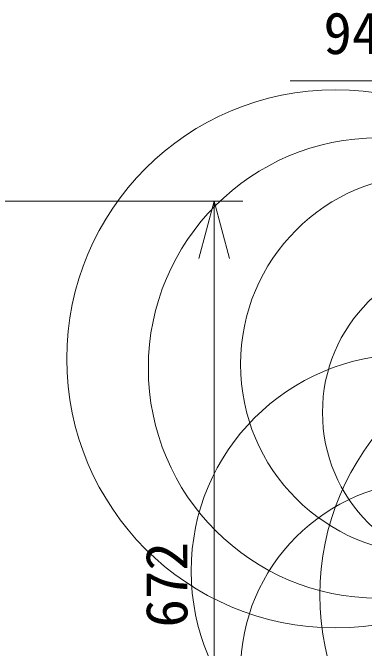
# Model space of a CAD drawing. Units: millimetres, scale not verified. Extents: x -63 to 99, y -97 to 57.
# Drawn here: x 15.99 to 31.39, y 17.29 to 45.11 of the extents above; entities that cross this region are included whole.
import ezdxf
from ezdxf.enums import TextEntityAlignment as Align

# ---------------------------------------------------------------- set-up
doc = ezdxf.new("R2010")
doc.units = ezdxf.units.MM
doc.header["$LTSCALE"] = 0.125
for name, color, linetype, lineweight in [('0-0_0', 7, 'Continuous', 18), ('0-4_SUNPO', 3, 'Continuous', 18), ('0-5_GAIKEI', 1, 'Continuous', 18)]:
    doc.layers.add(name, color=color, linetype=linetype, lineweight=lineweight)
doc.styles.add('ＭＳ ゴシック', font='')
doc.styles.get('ＭＳ ゴシック').set_extended_font_data('MS Gothic')

# ---------------------------------------------------------------- blocks, each defined once
blk = doc.blocks.new('_Open30')
at = {"layer": '0-0_0'}
blk.add_line((0, 0), (-1, 0), dxfattribs=at)
blk.add_lwpolyline([(-1, 0.26795), (0, 0), (-1, -0.26795)], dxfattribs=at)
blk = doc.blocks.new('D1')
at = {"layer": '0-4_SUNPO'}
for p, q in [((78.1388, 350.3642), (91.1705, 350.3642)), ((89.9205, 319.2942), (89.9205, 347.8642))]:
    blk.add_line(p, q, dxfattribs=at)
at = {"layer": '0-4_SUNPO', "xscale": 2.5, "yscale": 2.5, "rotation": 90}
blk.add_blockref('_Open30', (89.9205, 350.3642), dxfattribs=at)
at = {"layer": '0-4_SUNPO', "color": 7, "style": 'ＭＳ ゴシック'}
blk.add_text('672', height=1.833, rotation=90, dxfattribs=at).set_placement((89.2955, 331.7042), align=Align.BOTTOM_LEFT)
blk = doc.blocks.new('D6')
at = {"layer": '0-4_SUNPO'}
for p, q in [((103.6622, 351.2392), (103.6622, 356.8849)), ((108.3372, 344.2409), (108.3372, 356.8849)), ((101.1622, 355.6349), (93.2455, 355.6349)), ((108.3372, 355.6349), (103.6622, 355.6349)), ((110.8372, 355.6349), (113.3372, 355.6349))]:
    blk.add_line(p, q, dxfattribs=at)
at = {"layer": '0-4_SUNPO', "xscale": 2.5, "yscale": 2.5}
blk.add_blockref('_Open30', (103.6622, 355.6349), dxfattribs=at)
at = {"layer": '0-4_SUNPO', "xscale": 2.5, "yscale": 2.5, "rotation": 180}
blk.add_blockref('_Open30', (108.3372, 355.6349), dxfattribs=at)
at = {"layer": '0-4_SUNPO', "color": 7, "style": 'ＭＳ ゴシック'}
blk.add_text('94', height=1.833, dxfattribs=at).set_placement((94.7038, 356.2599), align=Align.BOTTOM_LEFT)

msp = doc.modelspace()

# ---------------------------------------------------------------- linework, layer by layer
at = {"layer": '0-5_GAIKEI'}
for centre, radius in [((30.1418, 29.9638), 11.7795), ((32.0083, 29.5586), 10.0742), ((34.2789, 29.7222), 8.3085), ((36.3968, 27.6166), 6.835), ((40.6997, 19.6233), 11.2536), ((33.2968, 20.6668), 9.4865), ((34.2789, 16.2872), 8.3085)]:
    msp.add_circle(centre, radius, dxfattribs=at)

# ---------------------------------------------------------------- block references
at = {"layer": '0-4_SUNPO'}
for name in ['D6', 'D1']:
    msp.add_blockref(name, (-65.0995, -313.5069), dxfattribs=at)

doc.saveas('drawing.dxf')
